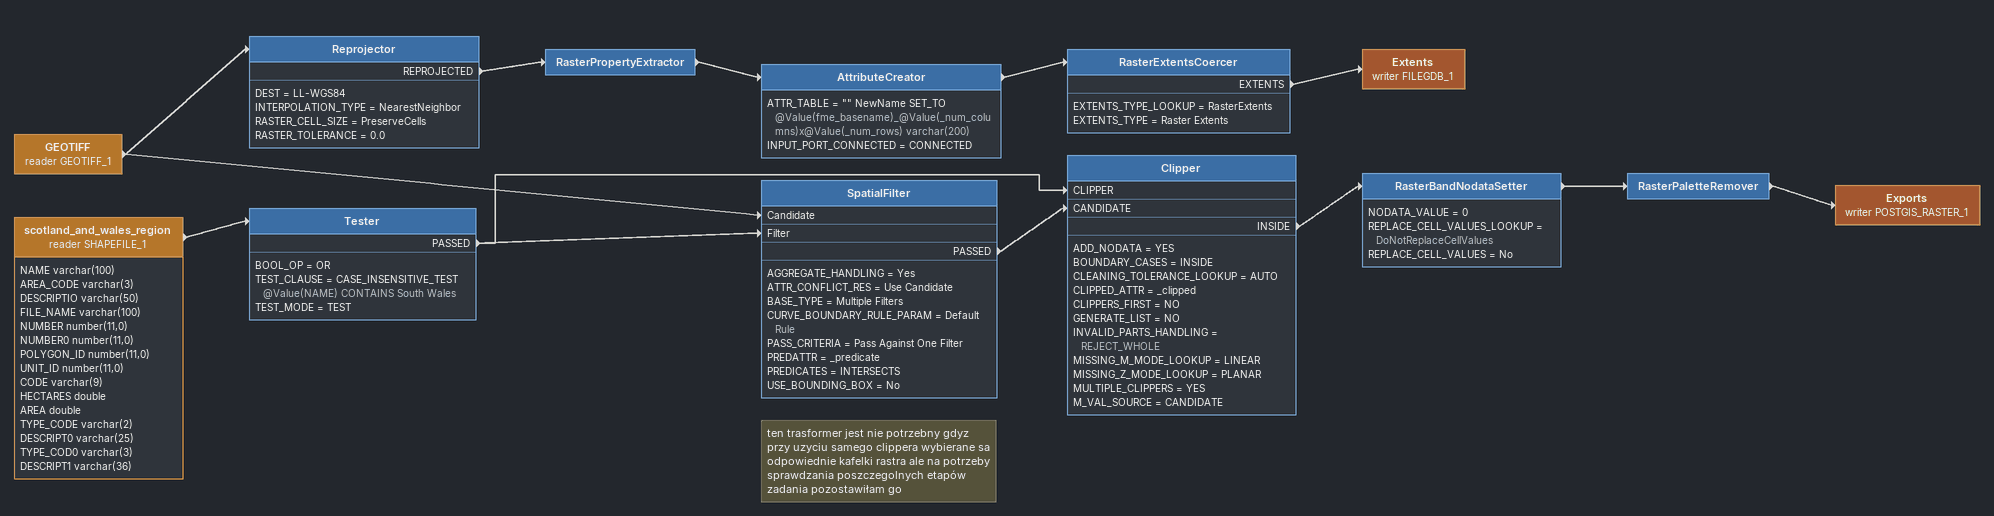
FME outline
scotland_and_wales_region (reader SHAPEFILE_1)
    attributes: NAME varchar(100), AREA_CODE varchar(3), DESCRIPTIO varchar(50), FILE_NAME varchar(100), NUMBER number(11,0), NUMBER0 number(11,0), POLYGON_ID number(11,0), UNIT_ID number(11,0), CODE varchar(9), HECTARES double, AREA double, TYPE_CODE varchar(2), DESCRIPT0 varchar(25), TYPE_COD0 varchar(3), DESCRIPT1 varchar(36)
    -> Tester
Tester
    BOOL_OP = OR
    TEST_CLAUSE = CASE_INSENSITIVE_TEST @Value(NAME) CONTAINS South Wales
    TEST_MODE = TEST
    PASSED -> SpatialFilter [Filter]
    PASSED -> Clipper [CLIPPER]
GEOTIFF (reader GEOTIFF_1)
    -> Reprojector
    -> SpatialFilter [Candidate]
Reprojector
    DEST = LL-WGS84
    INTERPOLATION_TYPE = NearestNeighbor
    RASTER_CELL_SIZE = PreserveCells
    RASTER_TOLERANCE = 0.0
    REPROJECTED -> RasterPropertyExtractor
RasterPropertyExtractor
    -> AttributeCreator
AttributeCreator
    ATTR_TABLE = "" NewName SET_TO @Value(fme_basename)_@Value(_num_columns)x@Value(_num_rows) varchar(200)
    INPUT_PORT_CONNECTED = CONNECTED
    -> RasterExtentsCoercer
RasterExtentsCoercer
    EXTENTS_TYPE_LOOKUP = RasterExtents
    EXTENTS_TYPE = Raster Extents
    EXTENTS -> Extents (writer FILEGDB_1)
Extents (writer FILEGDB_1)
Note: ten trasformer jest nie potrzebny gdyz przy uzyciu samego clippera wybierane sa odpowiednie kafelki rastra ale na potrzeby sprawdzania poszczegolnych etapów zadania pozostawiłam go
SpatialFilter
    AGGREGATE_HANDLING = Yes
    ATTR_CONFLICT_RES = Use Candidate
    BASE_TYPE = Multiple Filters
    CURVE_BOUNDARY_RULE_PARAM = Default Rule
    PASS_CRITERIA = Pass Against One Filter
    PREDATTR = _predicate
    PREDICATES = INTERSECTS
    USE_BOUNDING_BOX = No
    PASSED -> Clipper [CANDIDATE]
Clipper
    ADD_NODATA = YES
    BOUNDARY_CASES = INSIDE
    CLEANING_TOLERANCE_LOOKUP = AUTO
    CLIPPED_ATTR = _clipped
    CLIPPERS_FIRST = NO
    GENERATE_LIST = NO
    INVALID_PARTS_HANDLING = REJECT_WHOLE
    MISSING_M_MODE_LOOKUP = LINEAR
    MISSING_Z_MODE_LOOKUP = PLANAR
    MULTIPLE_CLIPPERS = YES
    M_VAL_SOURCE = CANDIDATE
    INSIDE -> RasterBandNodataSetter
RasterBandNodataSetter
    NODATA_VALUE = 0
    REPLACE_CELL_VALUES_LOOKUP = DoNotReplaceCellValues
    REPLACE_CELL_VALUES = No
    -> RasterPaletteRemover
RasterPaletteRemover
    -> Exports (writer POSTGIS_RASTER_1)
Exports (writer POSTGIS_RASTER_1)
